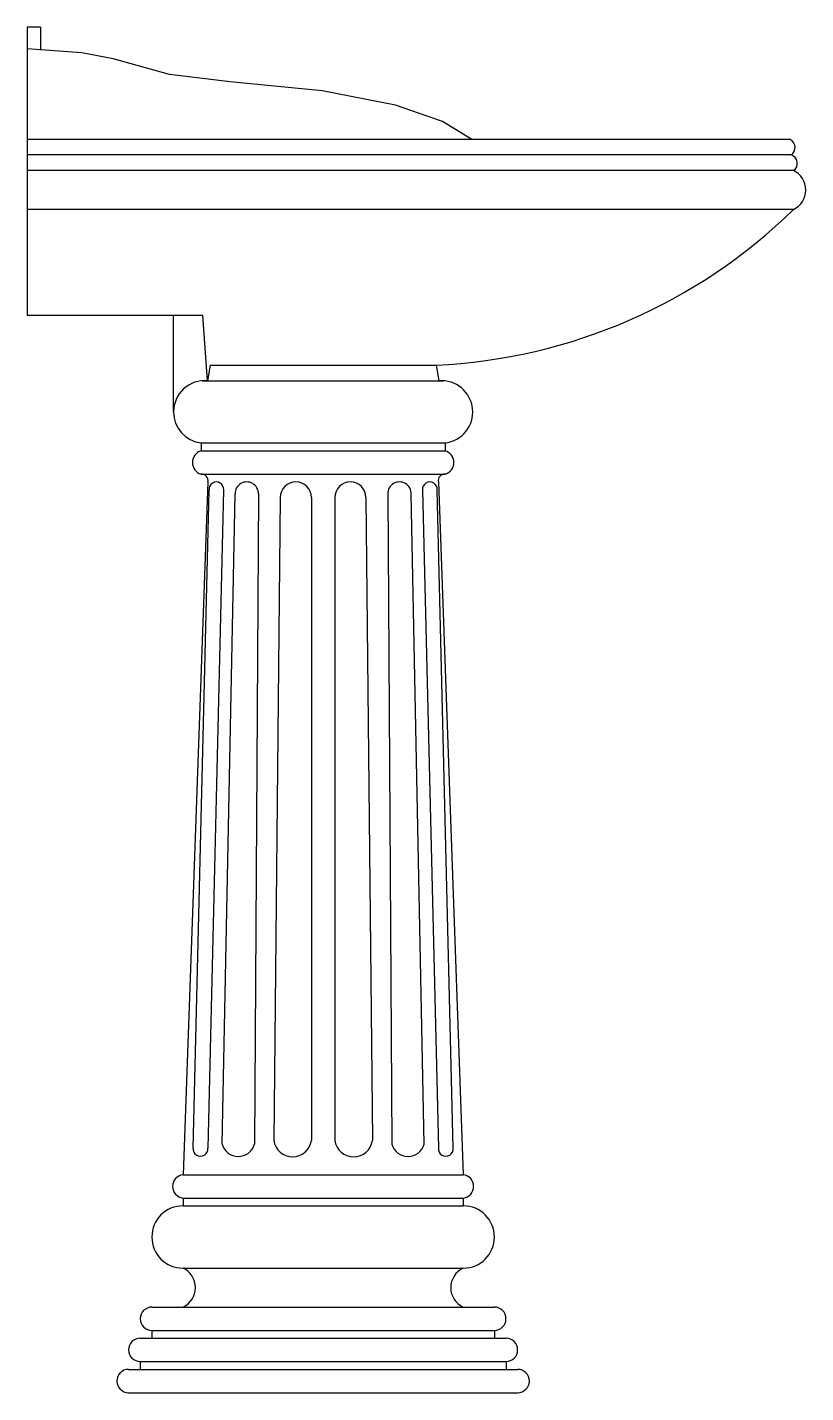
# Model space of a CAD drawing. Extents: x -851.303 to -850.803, y 499.867 to 500.744.
import ezdxf

# ---------------------------------------------------------------- set-up
doc = ezdxf.new("R2010")
doc.units = 0
doc.header["$LTSCALE"] = 50
doc.header["$MEASUREMENT"] = 0
doc.layers.add('A-PECAS', color=2, linetype='CONTINUOUS')

msp = doc.modelspace()

# ---------------------------------------------------------------- linework, layer by layer
at = {"layer": 'A-PECAS'}
for p, q in [((-851.3029, 500.74368), (-851.3029, 500.55875)), ((-851.29443, 500.74368), (-851.3029, 500.74368)), ((-851.29443, 500.74368), (-851.29443, 500.72918)), ((-851.26788, 500.72723), (-851.29443, 500.72918)), ((-851.24779, 500.72339), (-851.26788, 500.72723)), ((-851.2116, 500.71332), (-851.24779, 500.72339)), ((-851.17267, 500.70874), (-851.2116, 500.71332)), ((-851.11358, 500.70279), (-851.17267, 500.70874)), ((-851.06639, 500.69364), (-851.11358, 500.70279)), ((-851.03616, 500.68311), (-851.06639, 500.69364)), ((-851.0173, 500.67168), (-851.03616, 500.68311)), ((-850.81292, 500.67168), (-851.0173, 500.67168)), ((-851.3029, 500.55875), (-851.209, 500.55875)), ((-851.209, 500.49664), (-851.209, 500.55875)), ((-851.0404, 500.52668), (-851.03856, 500.51668)), ((-851.19125, 500.47668), (-851.19125, 500.47168)), ((-851.03456, 500.47668), (-851.03456, 500.47168)), ((-851.1869, 500.45168), (-851.2029, 500.00668)), ((-851.0389, 500.45168), (-851.0229, 500.00668)), ((-851.2029, 499.99168), (-851.2029, 499.98668)), ((-851.0229, 499.99168), (-851.0229, 499.98668)), ((-851.2229, 499.90668), (-851.2229, 499.90168)), ((-851.0029, 499.90668), (-851.0029, 499.90168)), ((-851.2304, 499.88668), (-851.2304, 499.88168)), ((-851.2304, 499.88668), (-851.2304, 499.88168)), ((-850.9954, 499.88668), (-850.9954, 499.88168)), ((-850.9954, 499.88668), (-850.9954, 499.88168)), ((-851.2379, 499.86668), (-850.9879, 499.86668))]:
    msp.add_line(p, q, dxfattribs=at)
at = {"layer": 'A-PECAS', "color": 1}
for p, q in [((-851.29443, 500.72918), (-851.3029, 500.7298)), ((-851.0173, 500.67168), (-851.3029, 500.67168)), ((-850.81222, 500.66168), (-851.3029, 500.66168)), ((-850.81073, 500.65168), (-851.3029, 500.65168)), ((-850.81073, 500.62668), (-851.3029, 500.62668)), ((-851.209, 500.55875), (-851.19011, 500.55875)), ((-851.18725, 500.51668), (-851.19011, 500.55875)), ((-851.1854, 500.52668), (-851.18725, 500.51668)), ((-851.1854, 500.52668), (-851.0404, 500.52668)), ((-851.19054, 500.51668), (-851.03527, 500.51668)), ((-851.19125, 500.47668), (-851.03456, 500.47668)), ((-851.19125, 500.47168), (-851.03456, 500.47168)), ((-851.19125, 500.45668), (-851.03456, 500.45668)), ((-851.19646, 500.02377), (-851.18609, 500.44648)), ((-851.17679, 500.44648), (-851.18693, 500.02377)), ((-851.17783, 500.0263), (-851.16946, 500.44396)), ((-851.15446, 500.44396), (-851.15705, 500.0263)), ((-851.07135, 500.44396), (-851.06876, 500.0263)), ((-851.04798, 500.0263), (-851.05635, 500.44396)), ((-851.04902, 500.44648), (-851.03888, 500.02377)), ((-851.02935, 500.02377), (-851.03972, 500.44648)), ((-851.1404, 500.44168), (-851.14461, 500.02858)), ((-851.1204, 500.44168), (-851.1204, 500.02858)), ((-851.1054, 500.44168), (-851.1054, 500.02858)), ((-851.0854, 500.44168), (-851.0812, 500.02858)), ((-851.2029, 500.00668), (-851.0229, 500.00668)), ((-851.2029, 499.99168), (-851.0229, 499.99168)), ((-851.2029, 499.98668), (-851.0229, 499.98668)), ((-851.2029, 499.94668), (-851.0229, 499.94668)), ((-851.2229, 499.92168), (-851.0029, 499.92168)), ((-851.2304, 499.90168), (-850.9954, 499.90168)), ((-851.2229, 499.90668), (-851.0029, 499.90668)), ((-851.2379, 499.88168), (-850.9879, 499.88168)), ((-851.2304, 499.88668), (-850.9954, 499.88668))]:
    msp.add_line(p, q, dxfattribs=at)
at = {"layer": 'A-PECAS'}
for centre, radius, start, end in [((-850.8157, 500.66646), 0.00591, 306.07527, 61.98904), ((-850.81392, 500.65632), 0.00563, 304.50619, 72.43535), ((-850.81692, 500.63918), 0.01395, 296.33219, 63.66781), ((-851.05678, 500.87805), 0.35175, 272.66861, 314.38759), ((-851.03692, 500.49664), 0.0201, 276.73503, 94.68989), ((-851.18889, 500.49664), 0.0201, 180, 263.26497), ((-851.18903, 500.46418), 0.00782, 106.5011, 253.4989), ((-851.03678, 500.46418), 0.00782, 286.5011, 73.4989), ((-851.19101, 500.4525), 0.00419, 348.7007, 93.28656), ((-851.0348, 500.4525), 0.00419, 86.71344, 191.2993), ((-851.20204, 499.99918), 0.00755, 96.60421, 263.39579), ((-851.02377, 499.99918), 0.00755, 276.60421, 83.39579), ((-851.2029, 499.96668), 0.02, 90, 270), ((-851.0229, 499.96668), 0.02, 270, 90), ((-851.2086, 499.93418), 0.01374, 294.4947, 65.5053), ((-851.01721, 499.93418), 0.01374, 114.4947, 245.5053), ((-851.22285, 499.91418), 0.0075, 90.44412, 269.55588), ((-851.00296, 499.91418), 0.0075, 270.44412, 89.55588), ((-851.23035, 499.89418), 0.0075, 90.44412, 269.55588), ((-850.99546, 499.89418), 0.0075, 270.44412, 89.55588), ((-851.23785, 499.87418), 0.0075, 90.44412, 269.55588), ((-850.98796, 499.87418), 0.0075, 270.44412, 89.55588)]:
    msp.add_arc(centre, radius, start, end, dxfattribs=at)
at = {"layer": 'A-PECAS', "color": 1}
for centre, radius, start, end in [((-851.18889, 500.49664), 0.0201, 85.31011, 180), ((-851.18144, 500.447), 0.00468, 353.71441, 186.28559), ((-851.16196, 500.44418), 0.0075, 358.31334, 181.68666), ((-851.1304, 500.44168), 0.01, 0, 180), ((-851.0954, 500.44168), 0.01, 0, 180), ((-851.06385, 500.44418), 0.0075, 358.31334, 181.68666), ((-851.04437, 500.447), 0.00468, 353.71441, 186.28559), ((-851.19169, 500.02331), 0.00478, 174.40829, 5.59171), ((-851.16744, 500.02922), 0.01079, 195.67251, 344.32749), ((-851.13251, 500.03048), 0.01225, 188.91195, 351.08805), ((-851.0933, 500.03048), 0.01225, 188.91195, 351.08805), ((-851.05837, 500.02922), 0.01079, 195.67251, 344.32749), ((-851.03412, 500.02331), 0.00478, 174.40829, 5.59171)]:
    msp.add_arc(centre, radius, start, end, dxfattribs=at)

doc.saveas('drawing.dxf')
